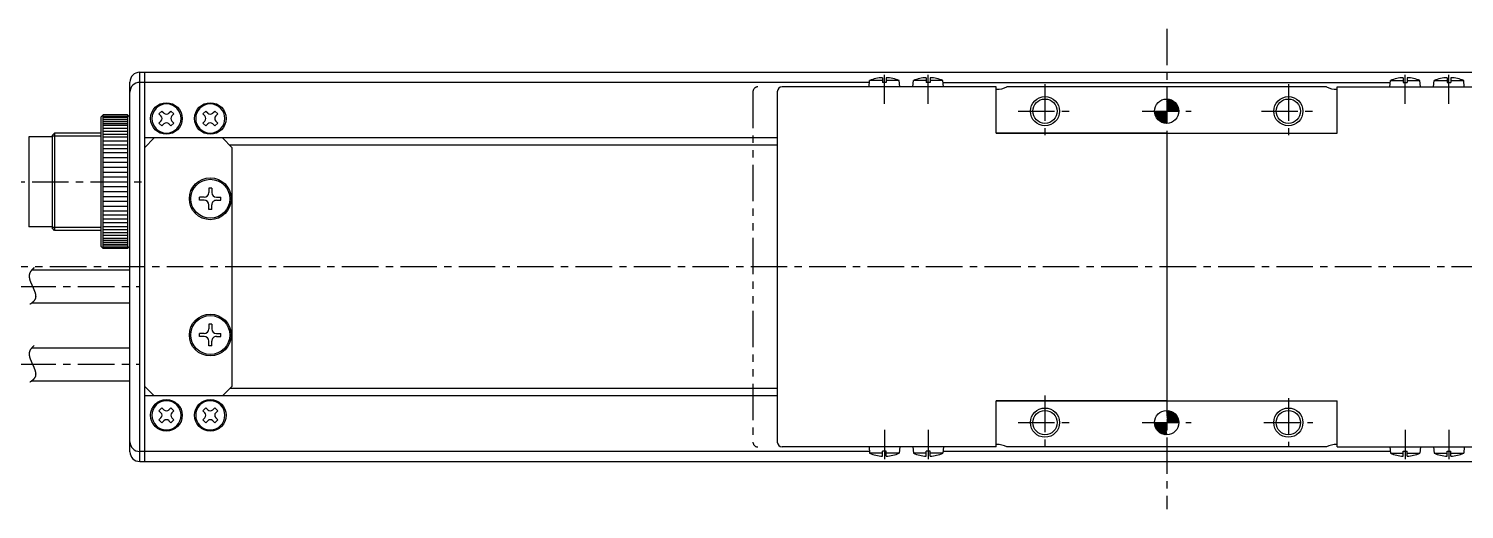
# Model space of a CAD drawing. Extents: x -609 to 549, y 145 to 558.
# Drawn here: x -458.6 to -163.6, y 458.9 to 557.7 of the extents above; entities that cross this region are included whole.
import ezdxf

# ---------------------------------------------------------------- set-up
doc = ezdxf.new("R2010")
doc.units = 0
for name, pattern in [('CENTER', [12, 7.5, -1.5, 1.5, -1.5]), ('CONTINOUS', [0]), ('PHANTOM', [15, 7.5, -1.5, 1.5, -1.5, 1.5, -1.5])]:
    doc.linetypes.add(name, pattern=pattern)
doc.layers.get('0').update_dxf_attribs({"linetype": 'CONTINUOUS'})
doc.layers.add('CENTER', color=1, linetype='CENTER')

# ---------------------------------------------------------------- blocks, each defined once
blk = doc.blocks.new('*X6')
at = {"color": 0}
for p, q in [((-224.77, 479.18), (-224.72, 479.23)), ((-224.77, 478.95), (-224.51, 479.22)), ((-224.77, 478.73), (-224.31, 479.19)), ((-224.77, 478.51), (-224.13, 479.15)), ((-224.77, 478.28), (-223.96, 479.1)), ((-224.77, 478.06), (-223.8, 479.03)), ((-224.77, 477.83), (-223.65, 478.96)), ((-224.77, 477.61), (-223.5, 478.88)), ((-224.77, 477.39), (-223.36, 478.8)), ((-224.77, 477.16), (-223.23, 478.7)), ((-224.77, 476.94), (-223.11, 478.6)), ((-224.76, 476.73), (-223, 478.49)), ((-224.53, 476.73), (-222.89, 478.38)), ((-224.31, 476.73), (-222.79, 478.25)), ((-224.09, 476.73), (-222.7, 478.12)), ((-223.86, 476.73), (-222.61, 477.99)), ((-223.64, 476.73), (-222.53, 477.84)), ((-227.27, 476.68), (-227.22, 476.73)), ((-227.26, 476.47), (-226.99, 476.73)), ((-227.23, 476.27), (-226.77, 476.73)), ((-227.19, 476.09), (-226.55, 476.73)), ((-227.14, 475.92), (-226.32, 476.73)), ((-227.07, 475.76), (-226.1, 476.73)), ((-227, 475.6), (-225.88, 476.73)), ((-226.92, 475.46), (-225.65, 476.73)), ((-226.84, 475.32), (-225.43, 476.73)), ((-226.74, 475.19), (-225.21, 476.73)), ((-226.64, 475.07), (-224.98, 476.73)), ((-226.53, 474.96), (-224.77, 476.72)), ((-226.42, 474.85), (-224.77, 476.49)), ((-226.29, 474.75), (-224.77, 476.27)), ((-226.16, 474.65), (-224.77, 476.05)), ((-226.03, 474.57), (-224.77, 475.82)), ((-225.88, 474.49), (-224.77, 475.6)), ((-225.73, 474.42), (-224.77, 475.38)), ((-225.56, 474.36), (-224.77, 475.15)), ((-225.39, 474.31), (-224.77, 474.93)), ((-223.42, 476.73), (-222.46, 477.69)), ((-223.19, 476.73), (-222.4, 477.52)), ((-222.97, 476.73), (-222.35, 477.35)), ((-222.75, 476.73), (-222.31, 477.17)), ((-222.52, 476.73), (-222.28, 476.97)), ((-222.3, 476.73), (-222.27, 476.76)), ((-225.21, 474.27), (-224.77, 474.7)), ((-225.01, 474.24), (-224.77, 474.48)), ((-224.8, 474.23), (-224.77, 474.26))]:
    blk.add_line(p, q, dxfattribs=at)
blk = doc.blocks.new('*X7')
at = {"color": 0}
for p, q in [((-224.77, 543.13), (-224.67, 543.23)), ((-224.77, 542.9), (-224.46, 543.21)), ((-224.77, 542.68), (-224.27, 543.18)), ((-224.77, 542.46), (-224.09, 543.14)), ((-224.77, 542.23), (-223.92, 543.08)), ((-224.77, 542.01), (-223.76, 543.02)), ((-224.77, 541.79), (-223.61, 542.95)), ((-224.77, 541.56), (-223.47, 542.87)), ((-224.77, 541.34), (-223.34, 542.78)), ((-227.27, 540.63), (-227.17, 540.73)), ((-227.25, 540.42), (-226.95, 540.73)), ((-227.22, 540.23), (-226.72, 540.73)), ((-227.18, 540.05), (-226.5, 540.73)), ((-227.12, 539.88), (-226.27, 540.73)), ((-227.06, 539.72), (-226.05, 540.73)), ((-226.99, 539.57), (-225.83, 540.73)), ((-226.91, 539.43), (-225.6, 540.73)), ((-226.82, 539.29), (-225.38, 540.73)), ((-226.72, 539.17), (-225.16, 540.73)), ((-226.62, 539.05), (-224.93, 540.73)), ((-226.51, 538.93), (-224.77, 540.67)), ((-226.39, 538.83), (-224.77, 540.44)), ((-226.27, 538.73), (-224.77, 540.22)), ((-226.14, 538.64), (-224.77, 540)), ((-226, 538.55), (-224.77, 539.77)), ((-224.77, 541.12), (-223.21, 542.68)), ((-224.77, 540.89), (-223.09, 542.58)), ((-224.71, 540.73), (-222.97, 542.47)), ((-224.49, 540.73), (-222.87, 542.35)), ((-224.26, 540.73), (-222.77, 542.23)), ((-224.04, 540.73), (-222.68, 542.09)), ((-223.82, 540.73), (-222.59, 541.95)), ((-223.59, 540.73), (-222.52, 541.81)), ((-223.37, 540.73), (-222.45, 541.65)), ((-223.14, 540.73), (-222.39, 541.49)), ((-222.92, 540.73), (-222.34, 541.31)), ((-222.7, 540.73), (-222.3, 541.12)), ((-222.47, 540.73), (-222.28, 540.92)), ((-225.85, 538.47), (-224.77, 539.55)), ((-225.69, 538.41), (-224.77, 539.33)), ((-225.53, 538.35), (-224.77, 539.1)), ((-225.35, 538.3), (-224.77, 538.88)), ((-225.17, 538.26), (-224.77, 538.66)), ((-224.97, 538.24), (-224.77, 538.43))]:
    blk.add_line(p, q, dxfattribs=at)

msp = doc.modelspace()

# ---------------------------------------------------------------- linework, layer by layer
at = {"color": 7, "linetype": 'CONTINOUS'}
for p, q in [((-435.77, 548.73), (535.23, 548.73)), ((-435.77, 468.73), (-435.77, 548.73)), ((-434.77, 548.73), (-434.77, 468.73)), ((-437.77, 470.73), (-437.77, 546.73)), ((-434.77, 546.66), (-435.77, 546.66)), ((-285.92, 546.66), (-434.77, 546.66)), ((-259.77, 545.73), (-303.77, 545.73)), ((-285.92, 545.73), (-285.81, 547.03)), ((-283.17, 547.03), (-285.81, 547.03)), ((-283.17, 547.62), (-283.17, 546.63)), ((-282.37, 546.63), (-283.17, 546.63)), ((-282.37, 547.62), (-282.37, 546.63)), ((-279.74, 547.03), (-282.37, 547.03)), ((-279.62, 545.73), (-279.74, 547.03)), ((-276.92, 545.73), (-276.81, 547.03)), ((-274.17, 547.03), (-276.81, 547.03)), ((-274.17, 547.62), (-274.17, 546.63)), ((-273.37, 546.63), (-274.17, 546.63)), ((-273.37, 547.62), (-273.37, 546.63)), ((-270.74, 547.03), (-273.37, 547.03)), ((-270.62, 545.73), (-270.74, 547.03)), ((-270.62, 546.66), (-178.92, 546.66)), ((-259.77, 536.23), (-259.77, 545.73)), ((-191.95, 545.73), (-257.59, 545.73)), ((-189.77, 545.73), (-145.77, 545.73)), ((-189.77, 536.23), (-189.77, 545.73)), ((-178.92, 545.73), (-178.81, 547.03)), ((-178.81, 547.03), (-176.17, 547.03)), ((-176.17, 547.62), (-176.17, 546.63)), ((-176.17, 546.63), (-175.37, 546.63)), ((-175.37, 547.62), (-175.37, 546.63)), ((-175.37, 547.03), (-172.74, 547.03)), ((-172.62, 545.73), (-172.74, 547.03)), ((-169.92, 545.73), (-169.81, 547.03)), ((-169.81, 547.03), (-167.17, 547.03)), ((-167.17, 547.62), (-167.17, 546.63)), ((-167.17, 546.63), (-166.37, 546.63)), ((-166.37, 547.62), (-166.37, 546.63)), ((-166.37, 547.03), (-163.74, 547.03)), ((-163.62, 545.73), (-163.74, 547.03)), ((-304.77, 544.73), (-304.77, 472.73)), ((-443.77, 539.48), (-443.27, 539.98)), ((-438.27, 539.98), (-443.27, 539.98)), ((-443.27, 512.48), (-443.27, 539.98)), ((-437.77, 539.48), (-438.27, 539.98)), ((-438.27, 539.98), (-438.27, 512.48)), ((-431.81, 540.17), (-431.21, 540.77)), ((-431.4, 539.76), (-431.81, 540.17)), ((-431.21, 540.77), (-430.8, 540.36)), ((-429.75, 540.36), (-429.34, 540.77)), ((-429.34, 540.77), (-428.73, 540.17)), ((-428.73, 540.17), (-429.15, 539.76)), ((-422.81, 540.17), (-422.21, 540.77)), ((-422.4, 539.76), (-422.81, 540.17)), ((-422.21, 540.77), (-421.8, 540.36)), ((-420.75, 540.36), (-420.34, 540.77)), ((-420.34, 540.77), (-419.73, 540.17)), ((-419.73, 540.17), (-420.15, 539.76)), ((-443.77, 539.48), (-443.77, 512.98)), ((-443.27, 539.73), (-438.27, 539.73)), ((-443.27, 539.43), (-438.27, 539.43)), ((-443.27, 539.03), (-438.27, 539.03)), ((-443.27, 538.63), (-438.27, 538.63)), ((-443.27, 538.23), (-438.27, 538.23)), ((-443.27, 537.83), (-438.27, 537.83)), ((-443.27, 537.23), (-438.27, 537.23)), ((-437.77, 512.98), (-437.77, 539.48)), ((-431.81, 538.29), (-431.4, 538.71)), ((-431.21, 537.69), (-431.81, 538.29)), ((-430.8, 538.11), (-431.21, 537.69)), ((-429.34, 537.69), (-429.75, 538.11)), ((-428.73, 538.29), (-429.34, 537.69)), ((-429.15, 538.71), (-428.73, 538.29)), ((-422.81, 538.29), (-422.4, 538.71)), ((-422.21, 537.69), (-422.81, 538.29)), ((-421.8, 538.11), (-422.21, 537.69)), ((-420.34, 537.69), (-420.75, 538.11)), ((-419.73, 538.29), (-420.34, 537.69)), ((-420.15, 538.71), (-419.73, 538.29)), ((-458.57, 535.48), (-458.57, 516.98)), ((-453.77, 535.48), (-458.57, 535.48)), ((-453.27, 536.23), (-453.77, 535.73)), ((-453.77, 535.73), (-453.77, 516.73)), ((-443.77, 535.63), (-453.77, 535.63)), ((-453.27, 536.23), (-453.27, 516.23)), ((-443.77, 536.23), (-453.27, 536.23)), ((-443.27, 536.63), (-438.27, 536.63)), ((-443.27, 536.03), (-438.27, 536.03)), ((-443.27, 535.43), (-438.27, 535.43)), ((-443.27, 534.63), (-438.27, 534.63)), ((-434.77, 533.23), (-432.77, 535.23)), ((-304.77, 535.23), (-434.77, 535.23)), ((-418.77, 535.23), (-432.77, 535.23)), ((-416.77, 533.23), (-418.77, 535.23)), ((-259.77, 536.23), (-189.77, 536.23)), ((-224.77, 536.23), (-259.77, 536.23)), ((-224.77, 536.23), (-224.77, 481.23)), ((-224.77, 536.23), (-189.77, 536.23)), ((-443.27, 533.83), (-438.27, 533.83)), ((-443.27, 533.03), (-438.27, 533.03)), ((-443.27, 532.23), (-438.27, 532.23)), ((-443.27, 531.23), (-438.27, 531.23)), ((-304.77, 533.73), (-417.27, 533.73)), ((-416.77, 484.23), (-416.77, 533.23)), ((-443.27, 530.23), (-438.27, 530.23)), ((-443.27, 529.23), (-438.27, 529.23)), ((-443.27, 528.23), (-438.27, 528.23)), ((-443.27, 527.23), (-438.27, 527.23)), ((-443.27, 526.23), (-438.27, 526.23)), ((-443.27, 525.23), (-438.27, 525.23)), ((-443.27, 524.23), (-438.27, 524.23)), ((-443.27, 523.23), (-438.27, 523.23)), ((-443.27, 522.23), (-438.27, 522.23)), ((-422.53, 523.05), (-423.47, 523.05)), ((-423.47, 522.42), (-423.47, 523.05)), ((-422.53, 522.42), (-423.47, 522.42)), ((-421.59, 524.93), (-421.59, 523.99)), ((-420.96, 524.93), (-421.59, 524.93)), ((-420.96, 524.93), (-420.96, 523.99)), ((-420.02, 523.05), (-419.07, 523.05)), ((-420.02, 522.42), (-419.07, 522.42)), ((-419.07, 522.42), (-419.07, 523.05)), ((-443.27, 521.23), (-438.27, 521.23)), ((-443.27, 520.23), (-438.27, 520.23)), ((-443.27, 519.43), (-438.27, 519.43)), ((-421.59, 520.53), (-421.59, 521.48)), ((-420.96, 520.53), (-421.59, 520.53)), ((-420.96, 520.53), (-420.96, 521.48)), ((-453.77, 516.98), (-458.57, 516.98)), ((-443.77, 516.83), (-453.77, 516.83)), ((-453.27, 516.23), (-453.77, 516.73)), ((-443.77, 516.23), (-453.27, 516.23)), ((-443.27, 518.63), (-438.27, 518.63)), ((-443.27, 517.83), (-438.27, 517.83)), ((-443.27, 517.03), (-438.27, 517.03)), ((-443.27, 516.43), (-438.27, 516.43)), ((-443.27, 515.83), (-438.27, 515.83)), ((-443.27, 515.23), (-438.27, 515.23)), ((-443.27, 514.63), (-438.27, 514.63)), ((-443.27, 514.23), (-438.27, 514.23)), ((-443.27, 513.83), (-438.27, 513.83)), ((-443.27, 513.43), (-438.27, 513.43)), ((-443.77, 512.98), (-443.27, 512.48)), ((-443.27, 513.03), (-438.27, 513.03)), ((-443.27, 512.73), (-438.27, 512.73)), ((-438.27, 512.48), (-443.27, 512.48)), ((-438.27, 512.48), (-437.77, 512.98)), ((-457.9, 508.13), (-437.77, 508.13)), ((-457.92, 501.33), (-437.77, 501.33)), ((-421.59, 496.93), (-421.59, 495.99)), ((-420.96, 496.93), (-421.59, 496.93)), ((-420.96, 496.93), (-420.96, 495.99)), ((-422.53, 495.05), (-423.47, 495.05)), ((-423.47, 494.42), (-423.47, 495.05)), ((-422.53, 494.42), (-423.47, 494.42)), ((-421.59, 492.53), (-421.59, 493.48)), ((-420.96, 492.53), (-420.96, 493.48)), ((-420.02, 495.05), (-419.07, 495.05)), ((-420.02, 494.42), (-419.07, 494.42)), ((-419.07, 494.42), (-419.07, 495.05)), ((-457.9, 492.13), (-437.77, 492.13)), ((-420.96, 492.53), (-421.59, 492.53)), ((-457.92, 485.33), (-437.77, 485.33)), ((-432.77, 482.23), (-434.77, 484.23)), ((-418.77, 482.23), (-416.77, 484.23)), ((-304.77, 483.73), (-417.27, 483.73)), ((-304.77, 482.23), (-434.77, 482.23)), ((-418.77, 482.23), (-432.77, 482.23)), ((-259.77, 471.73), (-259.77, 481.23)), ((-259.77, 481.23), (-189.77, 481.23)), ((-224.77, 481.23), (-259.77, 481.23)), ((-224.77, 481.23), (-189.77, 481.23)), ((-189.77, 471.73), (-189.77, 481.23)), ((-431.21, 479.77), (-431.81, 479.17)), ((-431.81, 479.17), (-431.4, 478.76)), ((-430.8, 479.36), (-431.21, 479.77)), ((-429.34, 479.77), (-429.75, 479.36)), ((-428.73, 479.17), (-429.34, 479.77)), ((-429.15, 478.76), (-428.73, 479.17)), ((-422.21, 479.77), (-422.81, 479.17)), ((-422.81, 479.17), (-422.4, 478.76)), ((-421.8, 479.36), (-422.21, 479.77)), ((-420.34, 479.77), (-420.75, 479.36)), ((-419.73, 479.17), (-420.34, 479.77)), ((-420.15, 478.76), (-419.73, 479.17)), ((-431.4, 477.71), (-431.81, 477.29)), ((-431.81, 477.29), (-431.21, 476.69)), ((-431.21, 476.69), (-430.8, 477.11)), ((-429.75, 477.11), (-429.34, 476.69)), ((-429.34, 476.69), (-428.73, 477.29)), ((-428.73, 477.29), (-429.15, 477.71)), ((-422.4, 477.71), (-422.81, 477.29)), ((-422.81, 477.29), (-422.21, 476.69)), ((-422.21, 476.69), (-421.8, 477.11)), ((-420.75, 477.11), (-420.34, 476.69)), ((-420.34, 476.69), (-419.73, 477.29)), ((-419.73, 477.29), (-420.15, 477.71)), ((-434.77, 470.8), (-435.77, 470.8)), ((-285.92, 470.8), (-434.77, 470.8)), ((-259.77, 471.73), (-303.77, 471.73)), ((-285.92, 471.73), (-285.81, 470.43)), ((-283.17, 470.43), (-285.81, 470.43)), ((-282.37, 470.83), (-283.17, 470.83)), ((-283.17, 469.84), (-283.17, 470.83)), ((-282.37, 469.84), (-282.37, 470.83)), ((-279.74, 470.43), (-282.37, 470.43)), ((-279.62, 471.73), (-279.74, 470.43)), ((-276.92, 471.73), (-276.81, 470.43)), ((-274.17, 470.43), (-276.81, 470.43)), ((-274.17, 469.84), (-274.17, 470.83)), ((-273.37, 470.83), (-274.17, 470.83)), ((-273.37, 469.84), (-273.37, 470.83)), ((-270.74, 470.43), (-273.37, 470.43)), ((-270.62, 471.73), (-270.74, 470.43)), ((-178.92, 470.8), (-270.62, 470.8)), ((-191.95, 471.73), (-257.59, 471.73)), ((-189.77, 471.73), (-145.77, 471.73)), ((-178.92, 471.73), (-178.81, 470.43)), ((-178.81, 470.43), (-176.17, 470.43)), ((-176.17, 469.84), (-176.17, 470.83)), ((-176.17, 470.83), (-175.37, 470.83)), ((-175.37, 469.84), (-175.37, 470.83)), ((-175.37, 470.43), (-172.74, 470.43)), ((-172.62, 471.73), (-172.74, 470.43)), ((-169.92, 471.73), (-169.81, 470.43)), ((-169.81, 470.43), (-167.17, 470.43)), ((-167.17, 470.83), (-166.37, 470.83)), ((-167.17, 469.84), (-167.17, 470.83)), ((-166.37, 469.84), (-166.37, 470.83)), ((-166.37, 470.43), (-163.74, 470.43)), ((-163.62, 471.73), (-163.74, 470.43)), ((-435.77, 468.73), (535.23, 468.73))]:
    msp.add_line(p, q, dxfattribs=at)
at = {"color": 3, "linetype": 'PHANTOM'}
msp.add_line((-309.77, 544.73), (-309.77, 472.73), dxfattribs=at)
at = {"color": 7}
for points in [[(-457.47, 508.55, 0), (-457.5, 508.52, 0), (-457.54, 508.49, 0), (-457.57, 508.46, 0), (-457.6, 508.43, 0), (-457.63, 508.39, 0), (-457.67, 508.36, 0), (-457.7, 508.33, 0), (-457.73, 508.3, 0), (-457.76, 508.27, 0), (-457.8, 508.24, 0), (-457.83, 508.2, 0), (-457.86, 508.17, 0), (-457.89, 508.14, 0), (-457.92, 508.11, 0), (-457.95, 508.07, 0), (-457.98, 508.04, 0), (-458.01, 508, 0), (-458.04, 507.97, 0), (-458.07, 507.93, 0), (-458.09, 507.9, 0), (-458.12, 507.87, 0), (-458.15, 507.83, 0), (-458.17, 507.79, 0), (-458.2, 507.76, 0), (-458.22, 507.72, 0), (-458.24, 507.69, 0), (-458.26, 507.65, 0), (-458.29, 507.61, 0), (-458.31, 507.57, 0), (-458.32, 507.54, 0), (-458.34, 507.5, 0), (-458.36, 507.46, 0), (-458.37, 507.42, 0), (-458.39, 507.38, 0), (-458.4, 507.35, 0), (-458.41, 507.31, 0), (-458.42, 507.27, 0), (-458.43, 507.23, 0), (-458.44, 507.19, 0), (-458.45, 507.15, 0), (-458.46, 507.11, 0), (-458.46, 507.07, 0), (-458.47, 507.02, 0), (-458.47, 506.98, 0), (-458.47, 506.94, 0), (-458.48, 506.9, 0), (-458.48, 506.86, 0), (-458.48, 506.82, 0), (-458.48, 506.78, 0), (-458.47, 506.73, 0), (-458.47, 506.69, 0), (-458.47, 506.65, 0), (-458.46, 506.61, 0), (-458.46, 506.56, 0), (-458.45, 506.52, 0), (-458.44, 506.48, 0), (-458.44, 506.43, 0), (-458.43, 506.39, 0), (-458.42, 506.35, 0), (-458.41, 506.3, 0), (-458.4, 506.26, 0), (-458.39, 506.21, 0), (-458.38, 506.17, 0), (-458.37, 506.12, 0), (-458.35, 506.08, 0), (-458.34, 506.04, 0), (-458.32, 505.99, 0), (-458.31, 505.95, 0), (-458.3, 505.9, 0), (-458.28, 505.86, 0), (-458.26, 505.81, 0), (-458.25, 505.77, 0), (-458.23, 505.72, 0), (-458.21, 505.68, 0), (-458.2, 505.63, 0), (-458.18, 505.58, 0), (-458.16, 505.54, 0), (-458.14, 505.49, 0), (-458.12, 505.45, 0), (-458.1, 505.4, 0), (-458.08, 505.36, 0), (-458.06, 505.31, 0), (-458.04, 505.26, 0), (-458.02, 505.22, 0), (-458, 505.17, 0), (-457.98, 505.12, 0), (-457.96, 505.08, 0), (-457.94, 505.03, 0), (-457.92, 504.99, 0), (-457.9, 504.94, 0), (-457.88, 504.89, 0), (-457.86, 504.85, 0), (-457.84, 504.8, 0), (-457.82, 504.76, 0), (-457.8, 504.71, 0), (-457.77, 504.66, 0), (-457.75, 504.62, 0), (-457.73, 504.57, 0), (-457.71, 504.53, 0), (-457.69, 504.48, 0), (-457.67, 504.43, 0), (-457.65, 504.39, 0), (-457.63, 504.34, 0), (-457.61, 504.3, 0), (-457.59, 504.25, 0), (-457.57, 504.2, 0), (-457.55, 504.16, 0), (-457.53, 504.11, 0), (-457.51, 504.07, 0), (-457.49, 504.02, 0), (-457.47, 503.98, 0), (-457.45, 503.93, 0), (-457.43, 503.89, 0), (-457.42, 503.84, 0), (-457.4, 503.8, 0), (-457.38, 503.75, 0), (-457.36, 503.71, 0), (-457.35, 503.67, 0), (-457.33, 503.62, 0), (-457.32, 503.58, 0), (-457.3, 503.53, 0), (-457.29, 503.49, 0), (-457.28, 503.44, 0), (-457.26, 503.4, 0), (-457.25, 503.36, 0), (-457.24, 503.31, 0), (-457.23, 503.27, 0), (-457.22, 503.23, 0), (-457.21, 503.19, 0), (-457.2, 503.14, 0), (-457.19, 503.1, 0), (-457.18, 503.06, 0), (-457.17, 503.02, 0), (-457.17, 502.97, 0), (-457.16, 502.93, 0), (-457.16, 502.89, 0), (-457.15, 502.85, 0), (-457.15, 502.81, 0), (-457.15, 502.77, 0), (-457.14, 502.73, 0), (-457.14, 502.69, 0), (-457.14, 502.65, 0), (-457.15, 502.61, 0), (-457.15, 502.57, 0), (-457.15, 502.53, 0), (-457.15, 502.49, 0), (-457.16, 502.45, 0), (-457.17, 502.41, 0), (-457.17, 502.37, 0), (-457.18, 502.33, 0), (-457.19, 502.3, 0), (-457.2, 502.26, 0), (-457.21, 502.22, 0), (-457.22, 502.18, 0), (-457.24, 502.15, 0), (-457.25, 502.11, 0), (-457.27, 502.07, 0), (-457.29, 502.04, 0), (-457.3, 502, 0), (-457.32, 501.97, 0), (-457.35, 501.93, 0), (-457.37, 501.9, 0), (-457.39, 501.87, 0), (-457.42, 501.83, 0), (-457.44, 501.8, 0), (-457.47, 501.76, 0), (-457.49, 501.73, 0), (-457.52, 501.7, 0), (-457.55, 501.67, 0), (-457.58, 501.63, 0), (-457.61, 501.6, 0), (-457.64, 501.57, 0), (-457.68, 501.54, 0), (-457.71, 501.51, 0), (-457.74, 501.48, 0), (-457.77, 501.45, 0), (-457.81, 501.42, 0), (-457.84, 501.39, 0), (-457.88, 501.36, 0), (-457.91, 501.33, 0), (-457.95, 501.3, 0), (-457.99, 501.28, 0), (-458.02, 501.25, 0), (-458.06, 501.22, 0), (-458.1, 501.19, 0), (-458.13, 501.17, 0), (-458.17, 501.14, 0), (-458.2, 501.11, 0), (-458.24, 501.09, 0), (-458.28, 501.06, 0), (-458.31, 501.04, 0)], [(-457.47, 492.55, 0), (-457.5, 492.52, 0), (-457.54, 492.49, 0), (-457.57, 492.46, 0), (-457.6, 492.43, 0), (-457.63, 492.39, 0), (-457.67, 492.36, 0), (-457.7, 492.33, 0), (-457.73, 492.3, 0), (-457.76, 492.27, 0), (-457.8, 492.24, 0), (-457.83, 492.2, 0), (-457.86, 492.17, 0), (-457.89, 492.14, 0), (-457.92, 492.11, 0), (-457.95, 492.07, 0), (-457.98, 492.04, 0), (-458.01, 492, 0), (-458.04, 491.97, 0), (-458.07, 491.94, 0), (-458.09, 491.9, 0), (-458.12, 491.87, 0), (-458.15, 491.83, 0), (-458.17, 491.79, 0), (-458.2, 491.76, 0), (-458.22, 491.72, 0), (-458.24, 491.69, 0), (-458.26, 491.65, 0), (-458.29, 491.61, 0), (-458.31, 491.57, 0), (-458.32, 491.54, 0), (-458.34, 491.5, 0), (-458.36, 491.46, 0), (-458.37, 491.42, 0), (-458.39, 491.38, 0), (-458.4, 491.35, 0), (-458.41, 491.31, 0), (-458.42, 491.27, 0), (-458.43, 491.23, 0), (-458.44, 491.19, 0), (-458.45, 491.15, 0), (-458.46, 491.11, 0), (-458.46, 491.07, 0), (-458.47, 491.02, 0), (-458.47, 490.98, 0), (-458.47, 490.94, 0), (-458.48, 490.9, 0), (-458.48, 490.86, 0), (-458.48, 490.82, 0), (-458.48, 490.78, 0), (-458.47, 490.73, 0), (-458.47, 490.69, 0), (-458.47, 490.65, 0), (-458.46, 490.61, 0), (-458.46, 490.56, 0), (-458.45, 490.52, 0), (-458.44, 490.48, 0), (-458.44, 490.43, 0), (-458.43, 490.39, 0), (-458.42, 490.35, 0), (-458.41, 490.3, 0), (-458.4, 490.26, 0), (-458.39, 490.21, 0), (-458.38, 490.17, 0), (-458.37, 490.12, 0), (-458.35, 490.08, 0), (-458.34, 490.04, 0), (-458.32, 489.99, 0), (-458.31, 489.95, 0), (-458.3, 489.9, 0), (-458.28, 489.86, 0), (-458.26, 489.81, 0), (-458.25, 489.77, 0), (-458.23, 489.72, 0), (-458.21, 489.67, 0), (-458.2, 489.63, 0), (-458.18, 489.58, 0), (-458.16, 489.54, 0), (-458.14, 489.49, 0), (-458.12, 489.45, 0), (-458.1, 489.4, 0), (-458.08, 489.36, 0), (-458.06, 489.31, 0), (-458.04, 489.26, 0), (-458.02, 489.22, 0), (-458, 489.17, 0), (-457.98, 489.12, 0), (-457.96, 489.08, 0), (-457.94, 489.03, 0), (-457.92, 488.99, 0), (-457.9, 488.94, 0), (-457.88, 488.89, 0), (-457.86, 488.85, 0), (-457.84, 488.8, 0), (-457.82, 488.76, 0), (-457.8, 488.71, 0), (-457.77, 488.66, 0), (-457.75, 488.62, 0), (-457.73, 488.57, 0), (-457.71, 488.53, 0), (-457.69, 488.48, 0), (-457.67, 488.43, 0), (-457.65, 488.39, 0), (-457.63, 488.34, 0), (-457.61, 488.3, 0), (-457.59, 488.25, 0), (-457.57, 488.2, 0), (-457.55, 488.16, 0), (-457.53, 488.11, 0), (-457.51, 488.07, 0), (-457.49, 488.02, 0), (-457.47, 487.98, 0), (-457.45, 487.93, 0), (-457.43, 487.89, 0), (-457.42, 487.84, 0), (-457.4, 487.8, 0), (-457.38, 487.75, 0), (-457.36, 487.71, 0), (-457.35, 487.67, 0), (-457.33, 487.62, 0), (-457.32, 487.58, 0), (-457.3, 487.53, 0), (-457.29, 487.49, 0), (-457.28, 487.44, 0), (-457.26, 487.4, 0), (-457.25, 487.36, 0), (-457.24, 487.31, 0), (-457.23, 487.27, 0), (-457.22, 487.23, 0), (-457.21, 487.19, 0), (-457.2, 487.14, 0), (-457.19, 487.1, 0), (-457.18, 487.06, 0), (-457.17, 487.02, 0), (-457.17, 486.97, 0), (-457.16, 486.93, 0), (-457.16, 486.89, 0), (-457.15, 486.85, 0), (-457.15, 486.81, 0), (-457.15, 486.77, 0), (-457.14, 486.73, 0), (-457.14, 486.69, 0), (-457.14, 486.65, 0), (-457.15, 486.61, 0), (-457.15, 486.57, 0), (-457.15, 486.53, 0), (-457.15, 486.49, 0), (-457.16, 486.45, 0), (-457.17, 486.41, 0), (-457.17, 486.37, 0), (-457.18, 486.33, 0), (-457.19, 486.3, 0), (-457.2, 486.26, 0), (-457.21, 486.22, 0), (-457.22, 486.18, 0), (-457.24, 486.15, 0), (-457.25, 486.11, 0), (-457.27, 486.07, 0), (-457.29, 486.04, 0), (-457.3, 486, 0), (-457.32, 485.97, 0), (-457.35, 485.93, 0), (-457.37, 485.9, 0), (-457.39, 485.86, 0), (-457.42, 485.83, 0), (-457.44, 485.8, 0), (-457.47, 485.76, 0), (-457.49, 485.73, 0), (-457.52, 485.7, 0), (-457.55, 485.67, 0), (-457.58, 485.63, 0), (-457.61, 485.6, 0), (-457.64, 485.57, 0), (-457.68, 485.54, 0), (-457.71, 485.51, 0), (-457.74, 485.48, 0), (-457.77, 485.45, 0), (-457.81, 485.42, 0), (-457.84, 485.39, 0), (-457.88, 485.36, 0), (-457.91, 485.33, 0), (-457.95, 485.3, 0), (-457.99, 485.28, 0), (-458.02, 485.25, 0), (-458.06, 485.22, 0), (-458.1, 485.19, 0), (-458.13, 485.17, 0), (-458.17, 485.14, 0), (-458.2, 485.11, 0), (-458.24, 485.09, 0), (-458.28, 485.06, 0), (-458.31, 485.04, 0)]]:
    msp.add_polyline3d(points, dxfattribs=at)
at = {"color": 7, "linetype": 'CONTINOUS'}
for centre, radius in [((-249.77, 540.73), 3), ((-249.77, 540.73), 2.5), ((-224.77, 540.73), 2.5), ((-199.77, 540.73), 3), ((-199.77, 540.73), 2.5), ((-430.27, 539.23), 3.25), ((-421.27, 539.23), 3.25), ((-421.27, 522.73), 4.3), ((-421.27, 522.73), 4), ((-421.27, 494.73), 4.3), ((-421.27, 494.73), 4), ((-430.27, 478.23), 3.25), ((-421.27, 478.23), 3.25), ((-249.77, 476.73), 3), ((-249.77, 476.73), 2.5), ((-224.77, 476.73), 2.5), ((-199.77, 476.73), 3), ((-199.77, 476.73), 2.5)]:
    msp.add_circle(centre, radius, dxfattribs=at)
for centre, radius, start, end in [((-435.77, 546.73), 2, 90, 180), ((-435.77, 544.66), 2, 90, 180), ((-303.77, 544.73), 1, 90, 180), ((-282.77, 539.65), 7.98, 92.8723, 112.3565), ((-282.77, 539.65), 7.98, 67.6435, 87.1277), ((-273.77, 539.65), 7.98, 92.8723, 112.3565), ((-273.77, 539.65), 7.98, 67.6435, 87.1277), ((-259.77, 550.23), 5, 270, 295.8419), ((-189.77, 550.23), 5, 244.1581, 270), ((-175.77, 539.65), 7.98, 92.8723, 112.3565), ((-175.77, 539.65), 7.98, 67.6435, 87.1277), ((-166.77, 539.65), 7.98, 92.8723, 112.3565), ((-166.77, 539.65), 7.98, 67.6435, 87.1277), ((-430.27, 539.23), 3, 0.0003, 0), ((-430.27, 540.88), 0.742, 225, 315), ((-421.27, 539.23), 3, 0.0003, 0), ((-421.27, 540.88), 0.742, 225, 315), ((-431.92, 539.23), 0.742, 315, 44.9999), ((-430.27, 537.58), 0.742, 45, 134.9999), ((-428.62, 539.23), 0.742, 135, 224.9999), ((-422.92, 539.23), 0.742, 315, 44.9999), ((-421.27, 537.58), 0.742, 45, 134.9999), ((-419.62, 539.23), 0.742, 135, 224.9999), ((-422.53, 523.99), 0.94, 270, 0), ((-422.53, 521.48), 0.94, 360, 90), ((-420.02, 523.99), 0.94, 180, 270), ((-420.02, 521.48), 0.94, 89.9999, 180), ((-422.53, 495.99), 0.94, 270, 0), ((-420.02, 495.99), 0.94, 180, 270), ((-422.53, 493.48), 0.94, 360, 90), ((-420.02, 493.48), 0.94, 89.9999, 180), ((-430.27, 478.23), 3, 0, 359.9997), ((-421.27, 478.23), 3, 0, 359.9997), ((-431.92, 478.23), 0.742, 315.0001, 45), ((-430.27, 479.88), 0.742, 225.0001, 315), ((-428.62, 478.23), 0.742, 135.0001, 225), ((-422.92, 478.23), 0.742, 315.0001, 45), ((-421.27, 479.88), 0.742, 225.0001, 315), ((-419.62, 478.23), 0.742, 135.0001, 225), ((-430.27, 476.58), 0.742, 45, 135), ((-421.27, 476.58), 0.742, 45, 135), ((-435.77, 472.8), 2, 180, 270), ((-303.77, 472.73), 1, 180, 270), ((-259.77, 467.23), 5, 64.1581, 90), ((-189.77, 467.23), 5, 90, 115.8419), ((-435.77, 470.73), 2, 180, 270), ((-282.77, 477.81), 7.98, 247.6435, 267.1277), ((-282.77, 477.81), 7.98, 272.8723, 292.3565), ((-273.77, 477.81), 7.98, 247.6435, 267.1277), ((-273.77, 477.81), 7.98, 272.8723, 292.3565), ((-175.77, 477.81), 7.98, 247.6435, 267.1277), ((-175.77, 477.81), 7.98, 272.8723, 292.3565), ((-166.77, 477.81), 7.98, 247.6435, 267.1277), ((-166.77, 477.81), 7.98, 272.8723, 292.3565)]:
    msp.add_arc(centre, radius, start, end, dxfattribs=at)
at = {"color": 3, "linetype": 'PHANTOM'}
for centre, start, end in [((-308.77, 544.73), 90, 180), ((-308.77, 472.73), 180, 270)]:
    msp.add_arc(centre, 1, start, end, dxfattribs=at)
at = {"layer": 'CENTER', "color": 1, "linetype": 'CENTER'}
for p, q in [((-224.77, 557.68), (-224.77, 458.91)), ((-282.77, 542.23), (-282.77, 548.23)), ((-273.77, 542.23), (-273.77, 548.23)), ((-249.77, 546.27), (-249.77, 535.19)), ((-199.77, 546.27), (-199.77, 535.19)), ((-175.77, 542.23), (-175.77, 548.23)), ((-166.77, 542.23), (-166.77, 548.23)), ((-255.31, 540.73), (-244.23, 540.73)), ((-229.81, 540.73), (-219.73, 540.73)), ((-205.31, 540.73), (-194.23, 540.73)), ((-469.88, 526.23), (-434.77, 526.23)), ((549.28, 508.73), (-474.96, 508.73)), ((-460.47, 504.73), (-435.83, 504.73)), ((-460.47, 488.73), (-435.83, 488.73)), ((-249.77, 482.27), (-249.77, 471.19)), ((-199.77, 481.77), (-199.77, 471.69)), ((-282.77, 475.23), (-282.77, 469.23)), ((-273.77, 475.23), (-273.77, 469.23)), ((-255.31, 476.73), (-244.23, 476.73)), ((-229.81, 476.73), (-219.73, 476.73)), ((-204.81, 476.73), (-194.73, 476.73)), ((-175.77, 475.23), (-175.77, 469.23)), ((-166.77, 475.23), (-166.77, 469.23))]:
    msp.add_line(p, q, dxfattribs=at)

# ---------------------------------------------------------------- block references
at = {"color": 7, "linetype": 'CONTINUOUS'}
for name in ['*X7', '*X6']:
    msp.add_blockref(name, (0, 0), dxfattribs=at)

doc.saveas('drawing.dxf')
